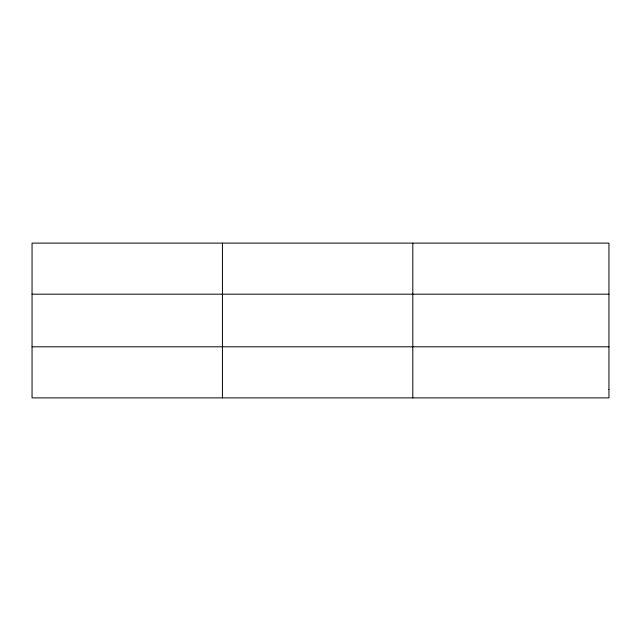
<?xml version="1.0" encoding="UTF-8"?>
<svg xmlns="http://www.w3.org/2000/svg" width="641" height="641" viewBox="0 0 641 641"><rect width="100%" height="100%" fill="white"/><g stroke="black" fill="none" stroke-linecap="round" stroke-linejoin="round"><path stroke-width="0.96" d="M222.427 243.115L222.427 397.885M412.804 243.115L412.804 397.885M32.05 294.187L608.95 294.187M32.05 346.813L608.95 346.813M608.95 389.367L608.95 397.885L32.05 397.885L32.05 243.115L608.95 243.115L608.95 389.367"/></g></svg>
